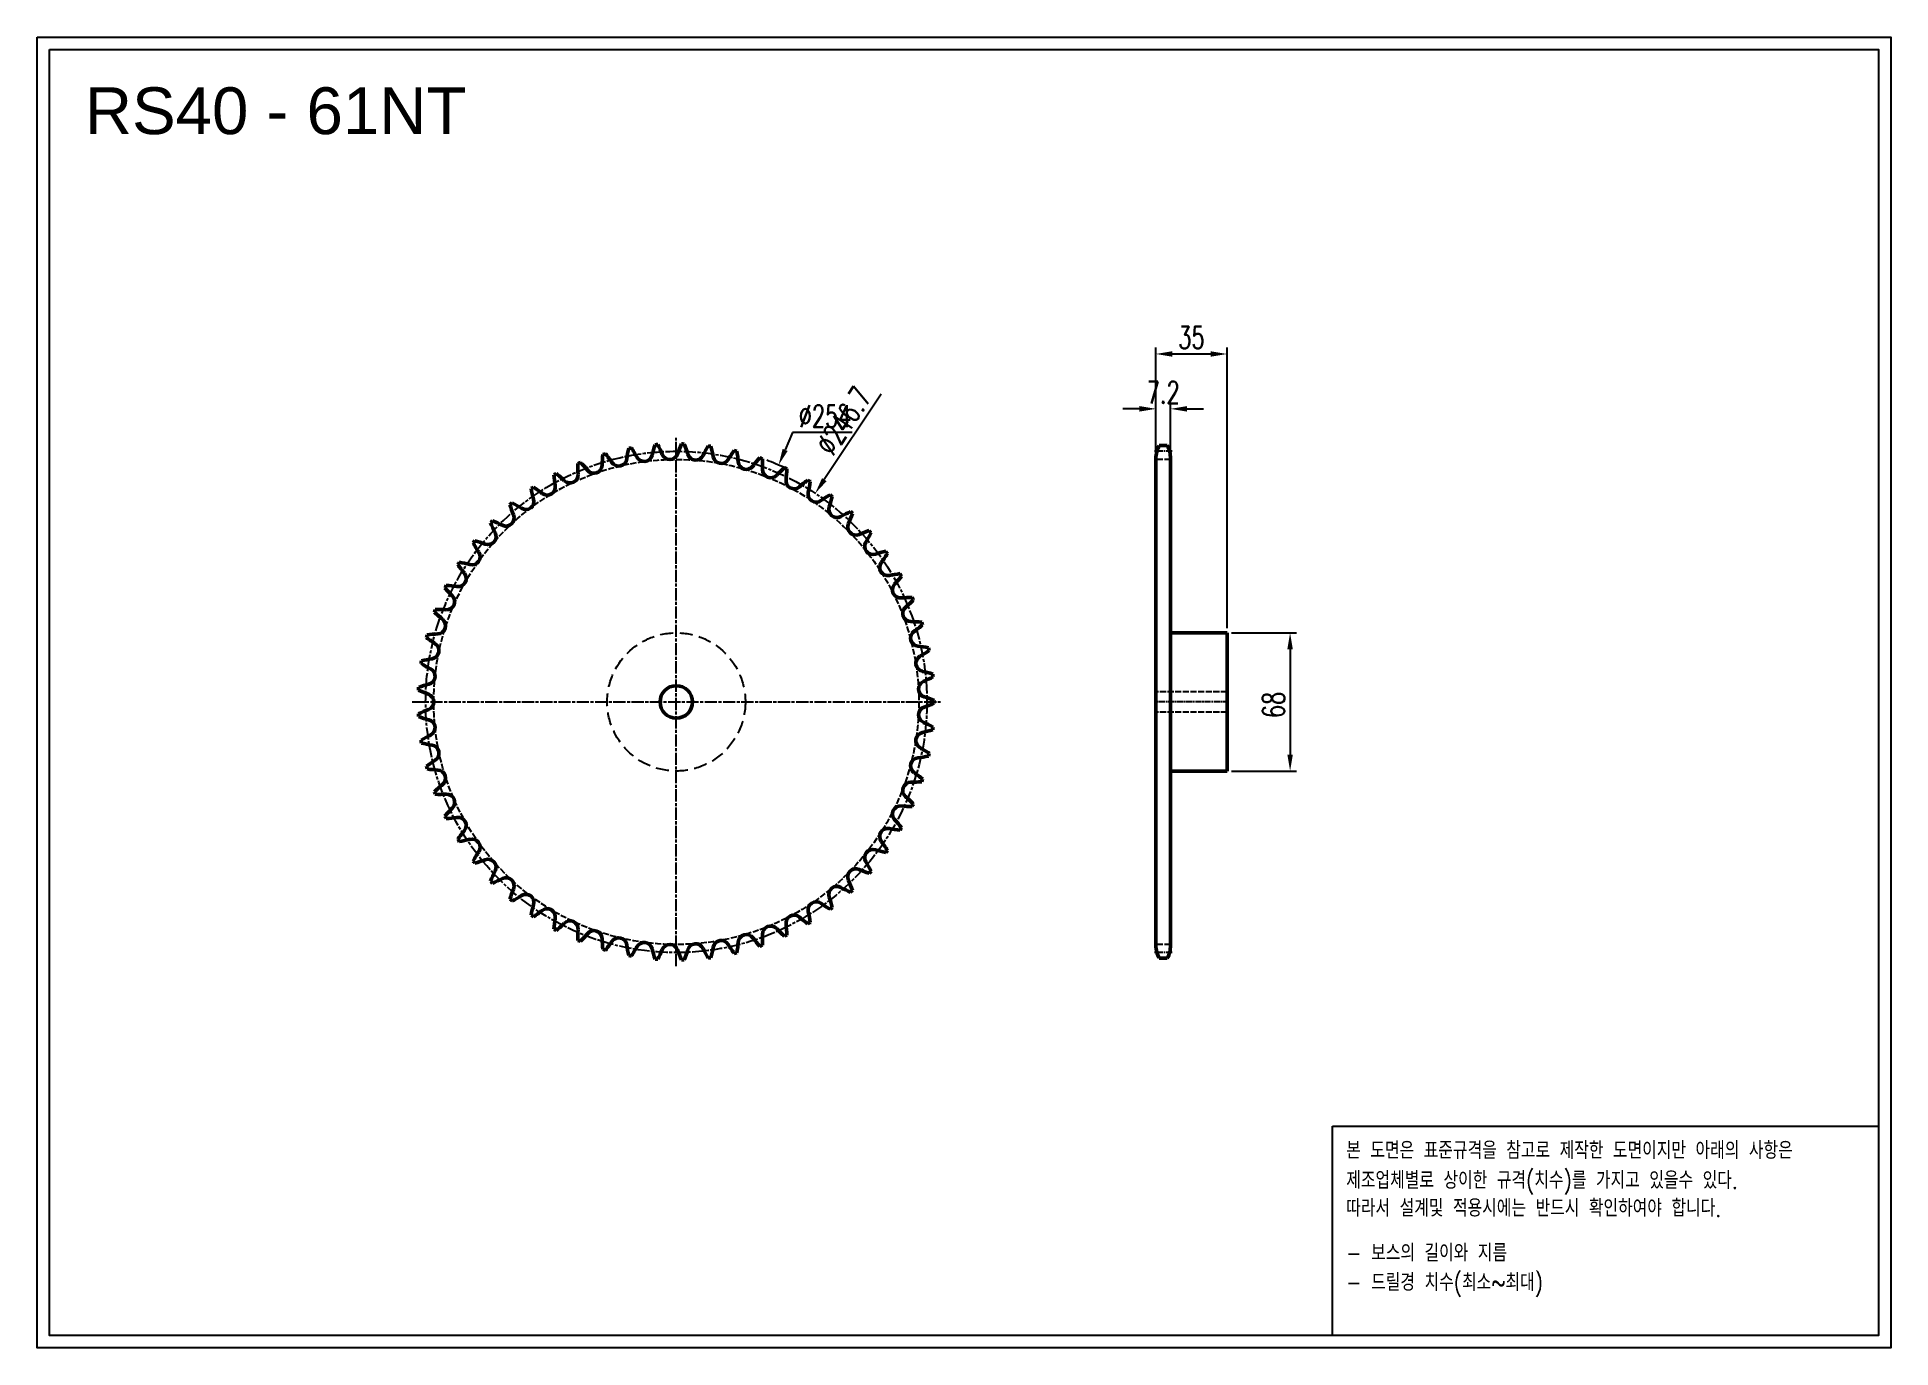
# Model space of a CAD drawing. Header units: millimetres. Extents: x -21180 to -20267, y 3585 to 4231.
import ezdxf

# ---------------------------------------------------------------- set-up
doc = ezdxf.new("R2010")
doc.units = ezdxf.units.MM
for name, pattern in [('AM_ISO02W050', [7.5, 6, -1.5]), ('AM_ISO02W050x2', [3.75, 3, -0.75]), ('AM_ISO08W050', [18, 12, -1.5, 3, -1.5]), ('AM_ISO08W050x2', [9, 6, -0.75, 1.5, -0.75]), ('HIDDEN', [9.525, 6.35, -3.175])]:
    doc.linetypes.add(name, pattern=pattern)
for name, color, linetype, lineweight in [('AM_0N', 7, 'Continuous', 50), ('AM_3N', 6, 'AM_ISO02W050', 25), ('AM_7', 4, 'AM_ISO08W050', 25), ('AM_7N', 4, 'AM_ISO08W050', 25)]:
    doc.layers.add(name, color=color, linetype=linetype, lineweight=lineweight)
doc.layers.add('HL', color=2, linetype='HIDDEN')
doc.layers.add('S-DIM', color=7, linetype='Continuous')
doc.styles.add('HAN', font='ROMANS.shx', dxfattribs={"width": 0.7, "bigfont": 'whgtxt.shx'})
doc.styles.add('HSG', font='SIMPLEX.shx', dxfattribs={"width": 0.7, "bigfont": 'HSG.shx'})
doc.styles.get("Standard").update_dxf_attribs({"font": 'arial.ttf'})
doc.dimstyles.new('APP23', dxfattribs={"dimscale": 4.5, "dimtxt": 2.4, "dimasz": 1.8, "dimexe": 0.7, "dimexo": 0.5, "dimgap": 0.6, "dimtad": 1, "dimtoh": 1, "dimdec": 1, "dimrnd": 0.01, "dimzin": 9, "dimdsep": 46, "dimtxsty": 'HSG', "dimcen": 0, "dimclrd": 1, "dimclre": 1, "dimclrt": 256, "dimazin": 2, "dimtp": 1, "dimtm": 1, "dimtfac": 0.5, "dimtdec": 1, "dimtix": 1, "dimtofl": 0, "dimtmove": 0, "dimatfit": 3, "dimfxl": 0, "dimtvp": 1, "dimtolj": 2, "dimlwd": -1, "dimlwe": -1, "dimarcsym": 0})

# ---------------------------------------------------------------- blocks, each defined once
blk = doc.blocks.new('*D1')
at = {"layer": 'Defpoints', "color": 0, "transparency": 16777216}
for p in [(-20814.64, 4019.95), (-20915.34, 3786.77)]:
    blk.add_point(p, dxfattribs=at)
at = {"layer": 'S-DIM', "color": 1, "transparency": 16777216}
for p, q in [((-20807.76, 4035.89), (-20811.43, 4027.39)), ((-20778.42, 4035.89), (-20807.76, 4035.89))]:
    blk.add_line(p, q, dxfattribs=at)
blk.add_arc((-20864.99, 3903.36), 127, 65.22278, 69.49829, dxfattribs=at)
blk.add_solid([(-20812.67, 4027.92), (-20810.19, 4026.85), (-20814.64, 4019.95)], dxfattribs=at)
at = {"layer": 'S-DIM', "transparency": 16777216, "insert": (-20791.74, 4043.99), "char_height": 10.8, "attachment_point": 5, "style": 'HSG'}
blk.add_mtext('\\A2;∅254', dxfattribs=at)
blk = doc.blocks.new('*D2')
at = {"layer": 'Defpoints', "color": 0, "transparency": 16777216}
for p in [(-20796.62, 4006.03), (-20933.36, 3800.69)]:
    blk.add_point(p, dxfattribs=at)
at = {"layer": 'S-DIM', "color": 1, "transparency": 16777216}
blk.add_line((-20764.1, 4054.87), (-20792.13, 4012.77), dxfattribs=at)
blk.add_solid([(-20793.26, 4013.52), (-20791.01, 4012.02), (-20796.62, 4006.03)], dxfattribs=at)
at = {"layer": 'S-DIM', "transparency": 16777216, "insert": (-20782.61, 4041.68), "char_height": 10.8, "attachment_point": 5, "rotation": 56.34057, "style": 'HSG'}
blk.add_mtext('\\A2;∅246.7', dxfattribs=at)
blk = doc.blocks.new('*D3')
at = {"layer": 'Defpoints', "color": 0, "transparency": 16777216}
for p in [(-20621.74, 4047.61), (-20628.94, 4022.74), (-20621.74, 4022.74)]:
    blk.add_point(p, dxfattribs=at)
at = {"layer": 'S-DIM', "color": 1, "transparency": 16777216}
for p, q in [((-20637.04, 4047.61), (-20645.14, 4047.61)), ((-20628.94, 4024.99), (-20628.94, 4050.76)), ((-20621.74, 4024.99), (-20621.74, 4050.76)), ((-20613.64, 4047.61), (-20605.54, 4047.61))]:
    blk.add_line(p, q, dxfattribs=at)
for points in [[(-20637.04, 4048.96), (-20637.04, 4046.26), (-20628.94, 4047.61)], [(-20613.64, 4048.96), (-20613.64, 4046.26), (-20621.74, 4047.61)]]:
    blk.add_solid(points, dxfattribs=at)
at = {"layer": 'S-DIM', "transparency": 16777216, "insert": (-20625.34, 4055.71), "char_height": 10.8, "attachment_point": 5, "style": 'HSG'}
blk.add_mtext('\\A2;7.2', dxfattribs=at)
blk = doc.blocks.new('*D4')
at = {"layer": 'Defpoints', "color": 0, "transparency": 16777216}
for p in [(-20593.94, 4074.61), (-20628.94, 4022.74), (-20593.94, 3937.36)]:
    blk.add_point(p, dxfattribs=at)
at = {"layer": 'S-DIM', "color": 1, "transparency": 16777216}
for p, q in [((-20628.94, 4024.99), (-20628.94, 4077.76)), ((-20620.84, 4074.61), (-20602.04, 4074.61)), ((-20593.94, 3939.61), (-20593.94, 4077.76))]:
    blk.add_line(p, q, dxfattribs=at)
for points in [[(-20620.84, 4075.96), (-20620.84, 4073.26), (-20628.94, 4074.61)], [(-20602.04, 4075.96), (-20602.04, 4073.26), (-20593.94, 4074.61)]]:
    blk.add_solid(points, dxfattribs=at)
at = {"layer": 'S-DIM', "transparency": 16777216, "insert": (-20611.44, 4082.71), "char_height": 10.8, "attachment_point": 5, "style": 'HSG'}
blk.add_mtext('\\A2;35', dxfattribs=at)
blk = doc.blocks.new('*D5')
at = {"layer": 'Defpoints', "color": 0, "transparency": 16777216}
for p in [(-20593.94, 3937.36), (-20593.94, 3869.36), (-20562.9, 3869.36)]:
    blk.add_point(p, dxfattribs=at)
at = {"layer": 'S-DIM', "color": 1, "transparency": 16777216}
for p, q in [((-20591.69, 3937.36), (-20559.75, 3937.36)), ((-20562.9, 3929.26), (-20562.9, 3877.46)), ((-20591.69, 3869.36), (-20559.75, 3869.36))]:
    blk.add_line(p, q, dxfattribs=at)
for points in [[(-20564.25, 3929.26), (-20561.55, 3929.26), (-20562.9, 3937.36)], [(-20564.25, 3877.46), (-20561.55, 3877.46), (-20562.9, 3869.36)]]:
    blk.add_solid(points, dxfattribs=at)
at = {"layer": 'S-DIM', "transparency": 16777216, "insert": (-20571, 3901.88), "char_height": 10.8, "attachment_point": 5, "rotation": 90, "style": 'HSG'}
blk.add_mtext('\\A2;68', dxfattribs=at)
blk = doc.blocks.new('notice1')
at = {"color": 4}
blk.add_lwpolyline([(-22142.12, 1735.9), (-22053.8, 1735.9), (-22053.8, 1702.07), (-22142.12, 1702.07)], close=True, dxfattribs=at)
at = {"color": 4, "style": 'HAN', "width": 0.8}
for s, p in [('본 도면은 표준규격을 참고로 제작한 도면이지만 아래의 사항은', (-22139.9, 1730.62)), ('제조업체별로 상이한 규격(치수)를 가지고 있을수 있다.', (-22139.9, 1725.78)), ('따라서 설계및 적용시에는 반드시 확인하여야 합니다.', (-22139.9, 1721.28)), ('- 보스의 길이와 지름', (-22139.9, 1714.03)), ('- 드릴경 치수(최소~최대)', (-22139.9, 1709.27))]:
    blk.add_text(s, height=2.7949, dxfattribs=at).set_placement(p)

msp = doc.modelspace()

# ---------------------------------------------------------------- linework, layer by layer
for points in [[(-21179.59, 4230.57), (-20267.19, 4230.57), (-20267.19, 3585.44), (-21179.59, 3585.44)], [(-21173.44, 4224.43), (-20273.33, 4224.43), (-20273.33, 3591.59), (-21173.44, 3591.59)]]:
    msp.add_lwpolyline(points, close=True)
at = {"layer": 'AM_0N'}
for p, q in [((-20627.33, 4029.51), (-20623.35, 4029.51)), ((-20628.94, 4023.11), (-20628.94, 3783.6)), ((-20621.74, 4023.11), (-20621.74, 3783.6)), ((-20621.74, 3937.36), (-20593.94, 3937.36)), ((-20593.94, 3937.36), (-20593.94, 3869.36)), ((-20621.74, 3869.36), (-20593.94, 3869.36)), ((-20627.33, 3777.2), (-20623.35, 3777.2))]:
    msp.add_line(p, q, dxfattribs=at)
msp.add_circle((-20864.99, 3903.36), 8, dxfattribs=at)
for centre, radius, start, end in [((-20841.44, 4018.16), 60.1, 173.36306, 178.44262), ((-20864.99, 3903.36), 127, 105.92322, 106.53579), ((-20946.48, 3987.58), 60.1, 34.01639, 39.09596), ((-20829.76, 4015.13), 60.1, 167.46142, 172.54098), ((-20864.99, 3903.36), 127, 100.02158, 100.63415), ((-20937.38, 3995.51), 60.1, 28.11475, 33.19432), ((-20880.83, 4025.73), 4.01, 208.11475, 346.63934), ((-20818.45, 4010.91), 60.1, 161.55978, 166.63934), ((-20864.99, 3903.36), 127, 94.11994, 94.73251), ((-20927.53, 4002.47), 60.1, 22.21311, 27.29268), ((-20868.17, 4026.71), 4.01, 202.21311, 340.7377), ((-20807.64, 4005.56), 60.1, 155.65814, 160.7377), ((-20864.99, 3903.36), 127, 88.2183, 88.83088), ((-20917, 4008.37), 60.1, 16.31148, 21.39104), ((-20855.47, 4026.38), 4.01, 196.31148, 334.83607), ((-20797.44, 3999.12), 60.1, 149.7565, 154.83607), ((-20864.99, 3903.36), 127, 82.31667, 82.92924), ((-20905.93, 4013.17), 60.1, 10.40984, 15.4894), ((-20842.87, 4024.75), 4.01, 190.40984, 328.93443), ((-20787.95, 3991.67), 60.1, 143.85486, 148.93443), ((-20864.99, 3903.36), 127, 76.41503, 77.0276), ((-20894.42, 4016.79), 60.1, 4.5082, 9.58776), ((-20615.44, 4023.11), 13.5, 151.70092, 180), ((-20635.24, 4023.11), 13.5, 0, 28.29908), ((-20864.99, 3903.36), 127, 117.7265, 118.33907), ((-20865.42, 4020.55), 60.1, 185.16634, 190.2459), ((-20961.98, 3969.13), 60.1, 45.81967, 50.89924), ((-20917.3, 4015.11), 4.01, 225.81967, 4.34426), ((-20853.37, 4019.97), 60.1, 179.2647, 184.34426), ((-20864.99, 3903.36), 127, 111.82486, 112.43743), ((-20954.7, 3978.76), 60.1, 39.91803, 44.9976), ((-20905.53, 4019.9), 4.01, 219.91803, 358.44262), ((-20893.33, 4023.45), 4.01, 214.01639, 352.54098), ((-20830.5, 4021.83), 4.01, 184.5082, 323.03279), ((-20779.28, 3983.28), 60.1, 137.95322, 143.03279), ((-20864.99, 3903.36), 127, 70.51339, 71.12596), ((-20882.6, 4019.22), 60.1, 358.60656, 3.68612), ((-20818.51, 4017.66), 4.01, 178.60656, 317.13115), ((-20771.51, 3974.04), 60.1, 132.05158, 137.13115), ((-20864.99, 3903.36), 127, 64.61175, 65.22432), ((-20870.6, 4020.42), 60.1, 352.70492, 357.78448), ((-20864.99, 3903.36), 127, 123.62814, 124.24071), ((-20877.46, 4019.88), 60.1, 191.06798, 196.14754), ((-20968.23, 3958.81), 60.1, 51.72131, 56.80088), ((-20928.51, 4009.14), 4.01, 231.72131, 10.2459), ((-20807, 4012.27), 4.01, 172.70492, 311.22951), ((-20764.74, 3964.05), 60.1, 126.14994, 131.22951), ((-20864.99, 3903.36), 127, 58.71011, 59.32268), ((-20796.11, 4005.73), 4.01, 166.80328, 305.32787), ((-20858.53, 4020.37), 60.1, 346.80328, 351.88284), ((-20864.99, 3903.36), 127, 129.52978, 130.14235), ((-20889.38, 4017.98), 60.1, 196.96962, 202.04918), ((-20973.39, 3947.9), 60.1, 57.62295, 62.70251), ((-20939.05, 4002.05), 4.01, 237.62295, 16.14754), ((-20759.03, 3953.42), 60.1, 120.2483, 125.32787), ((-20785.95, 3998.11), 4.01, 160.90164, 299.42623), ((-20846.53, 4019.09), 60.1, 340.90164, 345.9812), ((-20864.99, 3903.36), 127, 52.80847, 53.42104), ((-20754.45, 3942.26), 60.1, 114.34667, 119.42623), ((-20864.99, 3903.36), 127, 46.90683, 47.5194), ((-20864.99, 3903.36), 127, 135.43142, 136.04399), ((-20901.04, 4014.87), 60.1, 202.87126, 207.95082), ((-20977.39, 3936.52), 60.1, 63.52459, 68.60415), ((-20948.81, 3993.91), 4.01, 243.52459, 22.04918), ((-20776.62, 3989.48), 4.01, 155, 293.52459), ((-20834.73, 4016.58), 60.1, 335, 340.07956), ((-20751.03, 3930.69), 60.1, 108.44503, 113.52459), ((-20864.99, 3903.36), 127, 41.00519, 41.61776), ((-20864.99, 3903.36), 127, 141.33306, 141.94563), ((-20912.31, 4010.57), 60.1, 208.77289, 213.85246), ((-20980.21, 3924.79), 60.1, 69.42623, 74.50579), ((-20957.67, 3984.82), 4.01, 249.42623, 27.95082), ((-20768.24, 3979.94), 4.01, 149.09836, 287.62295), ((-20823.25, 4012.86), 60.1, 329.09836, 334.17792), ((-20864.99, 3903.36), 127, 147.2347, 147.84727), ((-20923.08, 4005.14), 60.1, 214.67453, 219.7541), ((-20981.8, 3912.83), 60.1, 75.32787, 80.40743), ((-20965.56, 3974.85), 4.01, 255.32787, 33.85246), ((-20748.83, 3918.83), 60.1, 102.54339, 107.62295), ((-20760.88, 3969.58), 4.01, 143.19672, 281.72131), ((-20812.21, 4007.99), 60.1, 323.19672, 328.27629), ((-20864.99, 3903.36), 127, 35.10355, 35.71612), ((-20864.99, 3903.36), 127, 153.13634, 153.74891), ((-20982.15, 3900.77), 60.1, 81.22951, 86.30907), ((-20972.38, 3964.13), 4.01, 261.22951, 39.7541), ((-20747.85, 3906.8), 60.1, 96.64175, 101.72131), ((-20754.62, 3958.53), 4.01, 137.29508, 275.81967), ((-20801.73, 4002.01), 60.1, 317.29508, 322.37465), ((-20864.99, 3903.36), 127, 29.20191, 29.81448), ((-20933.24, 3998.62), 60.1, 220.57617, 225.65574), ((-20978.06, 3952.77), 4.01, 267.13115, 45.65574), ((-20748.12, 3894.74), 60.1, 90.74011, 95.81967), ((-20791.93, 3994.98), 60.1, 311.39344, 316.47301), ((-20864.99, 3903.36), 127, 23.30027, 23.91284), ((-20864.99, 3903.36), 127, 159.03798, 159.65055), ((-20942.67, 3991.1), 60.1, 226.47781, 231.55738), ((-20981.27, 3888.73), 60.1, 87.13115, 92.21071), ((-20982.54, 3940.88), 4.01, 273.03279, 51.55738), ((-20749.53, 3946.89), 4.01, 131.39344, 269.91803), ((-20749.62, 3882.77), 60.1, 84.83847, 89.91803), ((-20864.99, 3903.36), 127, 17.39863, 18.0112), ((-20864.99, 3903.36), 127, 164.93962, 165.55219), ((-20951.28, 3982.65), 60.1, 232.37945, 237.45902), ((-20979.15, 3876.86), 60.1, 93.03279, 98.11235), ((-20745.67, 3934.78), 4.01, 125.4918, 264.01639), ((-20782.89, 3986.99), 60.1, 305.4918, 310.57137), ((-20864.99, 3903.36), 127, 170.84126, 171.45383), ((-20975.82, 3865.26), 60.1, 98.93443, 104.01399), ((-20985.77, 3928.6), 4.01, 278.93443, 57.45902), ((-20743.07, 3922.35), 4.01, 119.59016, 258.11475), ((-20752.35, 3871.02), 60.1, 78.93683, 84.01639), ((-20774.73, 3978.1), 60.1, 299.59016, 304.66973), ((-20864.99, 3903.36), 127, 11.49699, 12.10956), ((-20958.98, 3973.36), 60.1, 238.28109, 243.36066), ((-20987.73, 3916.05), 4.01, 284.83607, 63.36066), ((-20756.27, 3859.6), 60.1, 73.03519, 78.11475), ((-20767.52, 3968.42), 60.1, 293.68852, 298.76809), ((-20864.99, 3903.36), 127, 5.59535, 6.20792), ((-20864.99, 3903.36), 127, 176.7429, 177.35547), ((-20965.68, 3963.32), 60.1, 244.18273, 249.2623), ((-20971.31, 3854.07), 60.1, 104.83607, 109.91563), ((-20988.38, 3903.36), 4.01, 290.7377, 69.2623), ((-20741.76, 3909.71), 4.01, 113.68852, 252.21311), ((-20761.35, 3848.66), 60.1, 67.13355, 72.21311), ((-20965.68, 3843.4), 60.1, 110.7377, 115.81727), ((-20864.99, 3903.36), 127, 182.64453, 183.2571), ((-20971.31, 3952.65), 60.1, 250.08437, 255.16393), ((-20741.76, 3897.01), 4.01, 107.78689, 246.31148), ((-20761.35, 3958.06), 60.1, 287.78689, 292.86645), ((-20864.99, 3903.36), 127, 359.69371, 0.30629), ((-20958.98, 3833.36), 60.1, 116.63934, 121.71891), ((-20987.73, 3890.67), 4.01, 296.63934, 75.16393), ((-20743.07, 3884.37), 4.01, 101.88525, 240.40984), ((-20756.27, 3947.11), 60.1, 281.88525, 286.96481), ((-20767.52, 3838.29), 60.1, 61.23191, 66.31148), ((-20864.99, 3903.36), 127, 353.79208, 354.40465), ((-20864.99, 3903.36), 127, 188.54617, 189.15874), ((-20975.82, 3941.46), 60.1, 255.98601, 261.06557), ((-20985.77, 3878.12), 4.01, 302.54098, 81.06557), ((-20774.73, 3828.61), 60.1, 55.33027, 60.40984), ((-20864.99, 3903.36), 127, 347.89044, 348.50301), ((-20951.28, 3824.07), 60.1, 122.54098, 127.62055), ((-20864.99, 3903.36), 127, 194.44781, 195.06038), ((-20979.15, 3929.86), 60.1, 261.88765, 266.96721), ((-20982.54, 3865.83), 4.01, 308.44262, 86.96721), ((-20745.67, 3871.93), 4.01, 95.98361, 234.5082), ((-20782.89, 3819.73), 60.1, 49.42863, 54.5082), ((-20752.35, 3935.7), 60.1, 275.98361, 281.06317), ((-20942.67, 3815.61), 60.1, 128.44262, 133.52219), ((-20749.53, 3859.83), 4.01, 90.08197, 228.60656), ((-20749.62, 3923.95), 60.1, 270.08197, 275.16153), ((-20864.99, 3903.36), 127, 341.9888, 342.60137), ((-20864.99, 3903.36), 127, 200.34945, 200.96202), ((-20981.27, 3917.98), 60.1, 267.78929, 272.86885), ((-20933.24, 3808.09), 60.1, 134.34426, 139.42383), ((-20978.06, 3853.95), 4.01, 314.34426, 92.86885), ((-20754.62, 3848.19), 4.01, 84.18033, 222.70492), ((-20748.12, 3911.98), 60.1, 264.18033, 269.25989), ((-20791.93, 3811.73), 60.1, 43.52699, 48.60656), ((-20864.99, 3903.36), 127, 336.08716, 336.69973), ((-20864.99, 3903.36), 127, 206.25109, 206.86366), ((-20982.15, 3905.95), 60.1, 273.69093, 278.77049), ((-20972.38, 3842.58), 4.01, 320.2459, 98.77049), ((-20801.73, 3804.71), 60.1, 37.62535, 42.70492), ((-20864.99, 3903.36), 127, 330.18552, 330.79809), ((-20923.08, 3801.58), 60.1, 140.2459, 145.32547), ((-20864.99, 3903.36), 127, 212.15273, 212.7653), ((-20981.8, 3893.89), 60.1, 279.59257, 284.67213), ((-20965.56, 3831.86), 4.01, 326.14754, 104.67213), ((-20760.88, 3837.13), 4.01, 78.27869, 216.80328), ((-20812.21, 3798.72), 60.1, 31.72371, 36.80328), ((-20747.85, 3899.91), 60.1, 258.27869, 263.35825), ((-20912.31, 3796.15), 60.1, 146.14754, 151.22711), ((-20864.99, 3903.36), 127, 218.05437, 218.66694), ((-20980.21, 3881.93), 60.1, 285.49421, 290.57377), ((-20957.67, 3821.9), 4.01, 332.04918, 110.57377), ((-20768.24, 3826.78), 4.01, 72.37705, 210.90164), ((-20823.25, 3793.85), 60.1, 25.82208, 30.90164), ((-20748.83, 3887.89), 60.1, 252.37705, 257.45661), ((-20864.99, 3903.36), 127, 324.28388, 324.89645), ((-20901.04, 3791.85), 60.1, 152.04918, 157.12874), ((-20864.99, 3903.36), 127, 223.95601, 224.56858), ((-20977.39, 3870.2), 60.1, 291.39585, 296.47541), ((-20948.81, 3812.8), 4.01, 337.95082, 116.47541), ((-20776.62, 3817.24), 4.01, 66.47541, 205), ((-20834.73, 3790.14), 60.1, 19.92044, 25), ((-20751.03, 3876.03), 60.1, 246.47541, 251.55497), ((-20864.99, 3903.36), 127, 318.38224, 318.99481), ((-20889.38, 3788.73), 60.1, 157.95082, 163.03038), ((-20864.99, 3903.36), 127, 229.85765, 230.47022), ((-20973.39, 3858.81), 60.1, 297.29749, 302.37705), ((-20939.05, 3804.66), 4.01, 343.85246, 122.37705), ((-20796.11, 3800.98), 4.01, 54.67213, 193.19672), ((-20785.95, 3808.61), 4.01, 60.57377, 199.09836), ((-20846.53, 3787.63), 60.1, 14.0188, 19.09836), ((-20754.45, 3864.45), 60.1, 240.57377, 245.65333), ((-20864.99, 3903.36), 127, 312.4806, 313.09317), ((-20877.46, 3786.83), 60.1, 163.85246, 168.93202), ((-20864.99, 3903.36), 127, 235.75929, 236.37186), ((-20968.23, 3847.91), 60.1, 303.19912, 308.27869), ((-20928.51, 3797.57), 4.01, 349.7541, 128.27869), ((-20865.42, 3786.17), 60.1, 169.7541, 174.83366), ((-20917.3, 3791.6), 4.01, 355.65574, 134.18033), ((-20807, 3794.44), 4.01, 48.77049, 187.29508), ((-20764.74, 3842.66), 60.1, 228.77049, 233.85006), ((-20858.53, 3786.35), 60.1, 8.11716, 13.19672), ((-20759.03, 3853.29), 60.1, 234.67213, 239.7517), ((-20864.99, 3903.36), 127, 306.57896, 307.19153), ((-20864.99, 3903.36), 127, 241.66093, 242.2735), ((-20961.98, 3837.58), 60.1, 309.10076, 314.18033), ((-20853.37, 3786.75), 60.1, 175.65574, 180.7353), ((-20954.7, 3827.96), 60.1, 315.0024, 320.08197), ((-20905.53, 3786.82), 4.01, 1.55738, 140.08197), ((-20841.44, 3788.56), 60.1, 181.55738, 186.63694), ((-20893.33, 3783.27), 4.01, 7.45902, 145.98361), ((-20830.5, 3784.88), 4.01, 36.96721, 175.4918), ((-20779.28, 3823.44), 60.1, 216.96721, 222.04678), ((-20882.6, 3787.5), 60.1, 356.31388, 1.39344), ((-20818.51, 3789.06), 4.01, 42.86885, 181.39344), ((-20771.51, 3832.68), 60.1, 222.86885, 227.94842), ((-20864.99, 3903.36), 127, 294.77568, 295.38825), ((-20870.6, 3786.3), 60.1, 2.21552, 7.29508), ((-20864.99, 3903.36), 127, 300.67732, 301.28989), ((-20864.99, 3903.36), 127, 247.56257, 248.17514), ((-20864.99, 3903.36), 127, 253.46421, 254.07678), ((-20946.48, 3819.13), 60.1, 320.90404, 325.98361), ((-20829.76, 3791.59), 60.1, 187.45902, 192.53858), ((-20864.99, 3903.36), 127, 259.36585, 259.97842), ((-20937.38, 3811.2), 60.1, 326.80568, 331.88525), ((-20880.83, 3780.99), 4.01, 13.36066, 151.88525), ((-20818.45, 3795.8), 60.1, 193.36066, 198.44022), ((-20927.53, 3804.25), 60.1, 332.70732, 337.78689), ((-20868.17, 3780.01), 4.01, 19.2623, 157.78689), ((-20807.64, 3801.16), 60.1, 199.2623, 204.34186), ((-20917, 3798.34), 60.1, 338.60896, 343.68852), ((-20855.47, 3780.33), 4.01, 25.16393, 163.68852), ((-20797.44, 3807.6), 60.1, 205.16393, 210.2435), ((-20864.99, 3903.36), 127, 277.07076, 277.68333), ((-20905.93, 3793.55), 60.1, 344.5106, 349.59016), ((-20842.87, 3781.97), 4.01, 31.06557, 169.59016), ((-20787.95, 3815.05), 60.1, 211.06557, 216.14514), ((-20864.99, 3903.36), 127, 282.9724, 283.58497), ((-20894.42, 3789.92), 60.1, 350.41224, 355.4918), ((-20864.99, 3903.36), 127, 288.87404, 289.48661), ((-20615.44, 3783.6), 13.5, 180, 208.29908), ((-20635.24, 3783.6), 13.5, 331.70092, 0), ((-20864.99, 3903.36), 127, 265.26749, 265.88006), ((-20864.99, 3903.36), 127, 271.16912, 271.7817)]:
    msp.add_arc(centre, radius, start, end, dxfattribs=at)
at = {"layer": 'AM_3N', "linetype": 'AM_ISO02W050x2'}
for p, q in [((-20621.74, 4022.74), (-20628.94, 4022.74)), ((-20621.74, 3783.98), (-20628.94, 3783.98))]:
    msp.add_line(p, q, dxfattribs=at)
at = {"layer": 'AM_3N', "color": 2, "linetype": 'AM_ISO02W050x2'}
for p, q in [((-20593.94, 3908.36), (-20628.94, 3908.36)), ((-20593.94, 3898.36), (-20628.94, 3898.36))]:
    msp.add_line(p, q, dxfattribs=at)
at = {"layer": 'AM_3N', "linetype": 'AM_ISO02W050x2'}
msp.add_circle((-20864.99, 3903.36), 119.38, dxfattribs=at)
at = {"layer": 'AM_7', "linetype": 'AM_ISO08W050x2'}
msp.add_circle((-20864.99, 3903.36), 123.35, dxfattribs=at)
at = {"layer": 'AM_7N', "linetype": 'AM_ISO08W050x2'}
for p, q in [((-20864.99, 3773.36), (-20864.99, 4033.36)), ((-20994.99, 3903.36), (-20734.99, 3903.36))]:
    msp.add_line(p, q, dxfattribs=at)
at = {"layer": 'AM_7N', "linetype": 'AM_ISO08W050x2', "ltscale": 0.5}
for p, q in [((-20620.97, 4026.71), (-20629.7, 4026.71)), ((-20593, 3903.36), (-20629.7, 3903.36)), ((-20620.97, 3780.01), (-20629.7, 3780.01))]:
    msp.add_line(p, q, dxfattribs=at)
at = {"layer": 'HL'}
msp.add_circle((-20864.99, 3903.36), 34, dxfattribs=at)

# ---------------------------------------------------------------- block references
at = {"xscale": 3.042, "yscale": 3.042, "zscale": 3.042}
msp.add_blockref('notice1', (46814.32, -1586.1), dxfattribs=at)

# ---------------------------------------------------------------- texts
msp.add_text('RS40 - 61NT', height=23.0404).set_placement((-21156.09, 4182.8))

# ---------------------------------------------------------------- dimensions: what is measured, and where the dimension line sits
at = {"layer": 'S-DIM'}
dim = msp.add_linear_dim(base=(-20593.94, 4074.61), p1=(-20628.94, 4022.74), p2=(-20593.94, 3937.36), dimstyle='APP23', dxfattribs=at)
dim.commit()
dim.dimension.update_dxf_attribs({"geometry": '*D4', "text_midpoint": (-20611.44, 4082.71)})
at = {"layer": 'S-DIM', "color": 3}
dim = msp.add_diameter_dim_2p(p1=(-20933.36, 3800.69), p2=(-20796.62, 4006.03), dimstyle='APP23', dxfattribs=at)
dim.commit()
dim.dimension.update_dxf_attribs({"geometry": '*D2', "text_midpoint": (-20782.61, 4041.68)})
at = {"layer": 'S-DIM'}
dim = msp.add_linear_dim(base=(-20621.74, 4047.61), p1=(-20628.94, 4022.74), p2=(-20621.74, 4022.74), dimstyle='APP23', dxfattribs=at)
dim.commit()
dim.dimension.update_dxf_attribs({"geometry": '*D3', "text_midpoint": (-20625.34, 4047.61), "dimtype": 128})
at = {"layer": 'S-DIM', "color": 3}
dim = msp.add_diameter_dim_2p(p1=(-20915.34, 3786.77), p2=(-20814.64, 4019.95), dimstyle='APP23', dxfattribs=at)
dim.commit()
dim.dimension.update_dxf_attribs({"geometry": '*D1', "text_midpoint": (-20791.74, 4035.89), "dimtype": 131})
at = {"layer": 'S-DIM'}
dim = msp.add_linear_dim(base=(-20562.9, 3869.36), p1=(-20593.94, 3937.36), p2=(-20593.94, 3869.36), angle=90, dimstyle='APP23', dxfattribs=at)
dim.commit()
dim.dimension.update_dxf_attribs({"geometry": '*D5', "text_midpoint": (-20562.9, 3901.88), "dimtype": 128})

doc.saveas('drawing.dxf')
